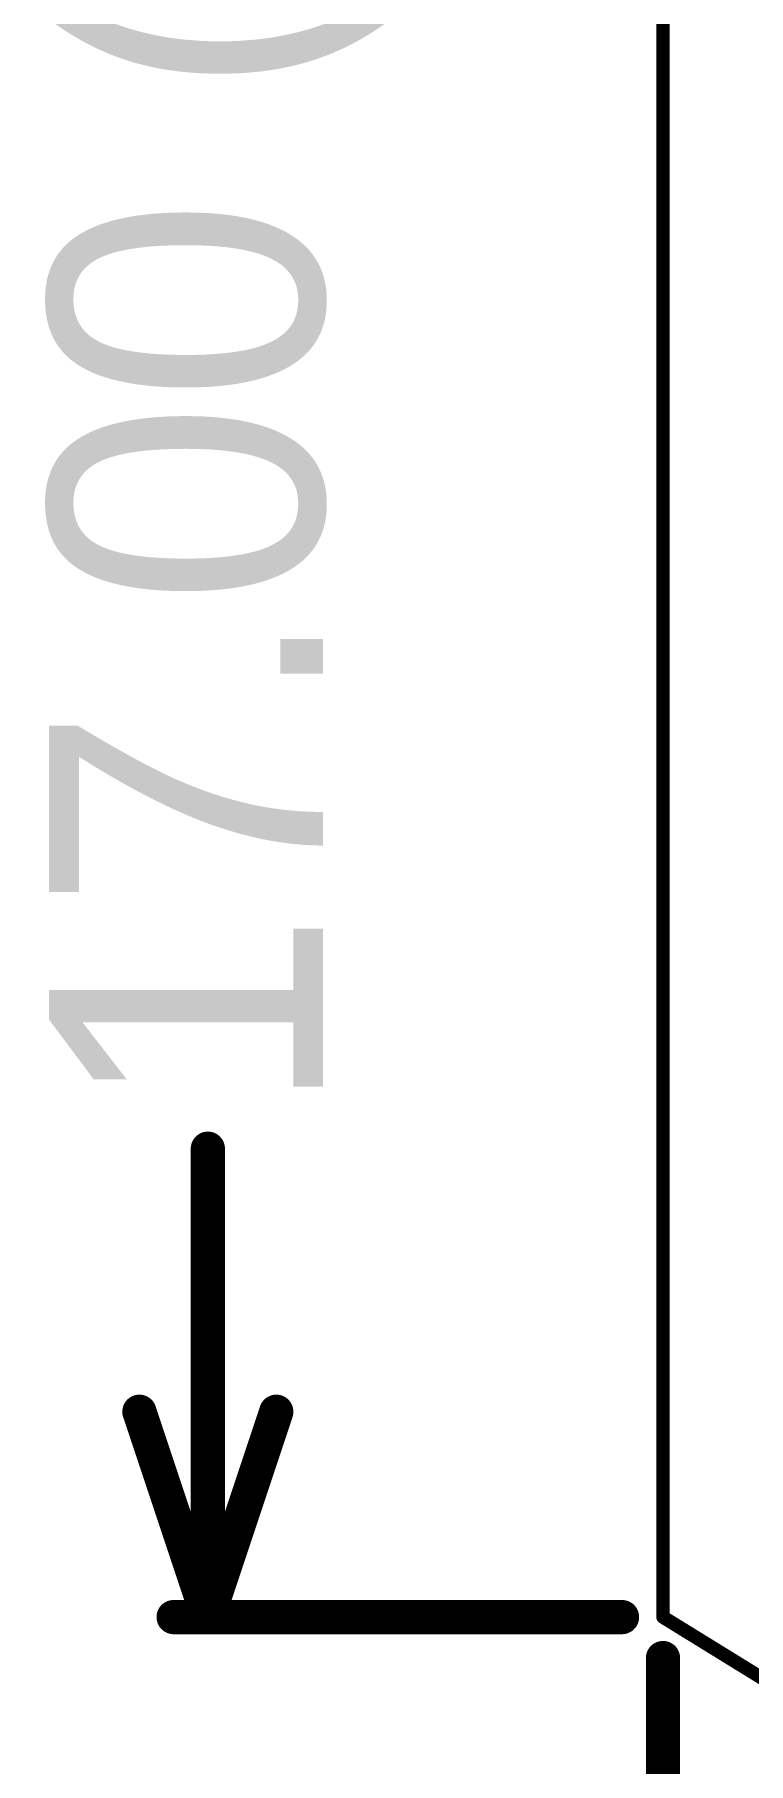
# Model space of a CAD drawing. Header units: millimetres. Extents: x 4.07 to 5.44, y 2.62 to 3.84.
# Drawn here: x 4.07 to 4.279, y 2.923 to 3.428 of the extents above; entities that cross this region are included whole.
import ezdxf

# ---------------------------------------------------------------- set-up
doc = ezdxf.new("R2010")
doc.units = ezdxf.units.MM
doc.header["$MEASUREMENT"] = 0
doc.layers.add('Mechanical2', color=216, linetype='Continuous')

msp = doc.modelspace()

# ---------------------------------------------------------------- linework, layer by layer
at = {"layer": 'Mechanical2'}
for points, const_width in [([(4.25392, 2.96606), (4.25392, 3.63549)], 0.00394), ([(4.12092, 2.96606), (4.12092, 3.10291)], 0.01), ([(4.10092, 3.02606), (4.12092, 2.96606)], 0.01), ([(4.12092, 2.96606), (4.14092, 3.02606)], 0.01), ([(4.11092, 2.96606), (4.24195, 2.96606)], 0.01), ([(4.25392, 2.96606), (4.44529, 2.84809)], 0.00394), ([(4.25392, 2.72826), (4.25392, 2.95409)], 0.01)]:
    msp.add_lwpolyline(points, dxfattribs=dict(at, const_width=const_width))
for points, const_width in [([(4.11842, 3.10291, 1), (4.12342, 3.10291, 1)], 0.005), ([(4.09842, 3.02606, 1), (4.10342, 3.02606, 1)], 0.005), ([(4.13842, 3.02606, 1), (4.14342, 3.02606, 1)], 0.005), ([(4.10842, 2.96606, 1), (4.11342, 2.96606, 1)], 0.005), ([(4.11842, 2.96606, 1), (4.12342, 2.96606, 1)], 0.005), ([(4.11842, 2.96606, 1), (4.12342, 2.96606, 1)], 0.005), ([(4.11842, 2.96606, 1), (4.12342, 2.96606, 1)], 0.005), ([(4.23945, 2.96606, 1), (4.24445, 2.96606, 1)], 0.005), ([(4.25294, 2.96606, 1), (4.25491, 2.96606, 1)], 0.00197), ([(4.25294, 2.96606, 1), (4.25491, 2.96606, 1)], 0.00197), ([(4.25142, 2.95409, 1), (4.25642, 2.95409, 1)], 0.005)]:
    msp.add_lwpolyline(points, format="xyb", close=True, dxfattribs=dict(at, const_width=const_width))

# ---------------------------------------------------------------- texts
msp.add_text('17.00 (mm)', height=0.08, rotation=90, dxfattribs=at).set_placement((4.15454, 3.11291))

doc.saveas('drawing.dxf')
